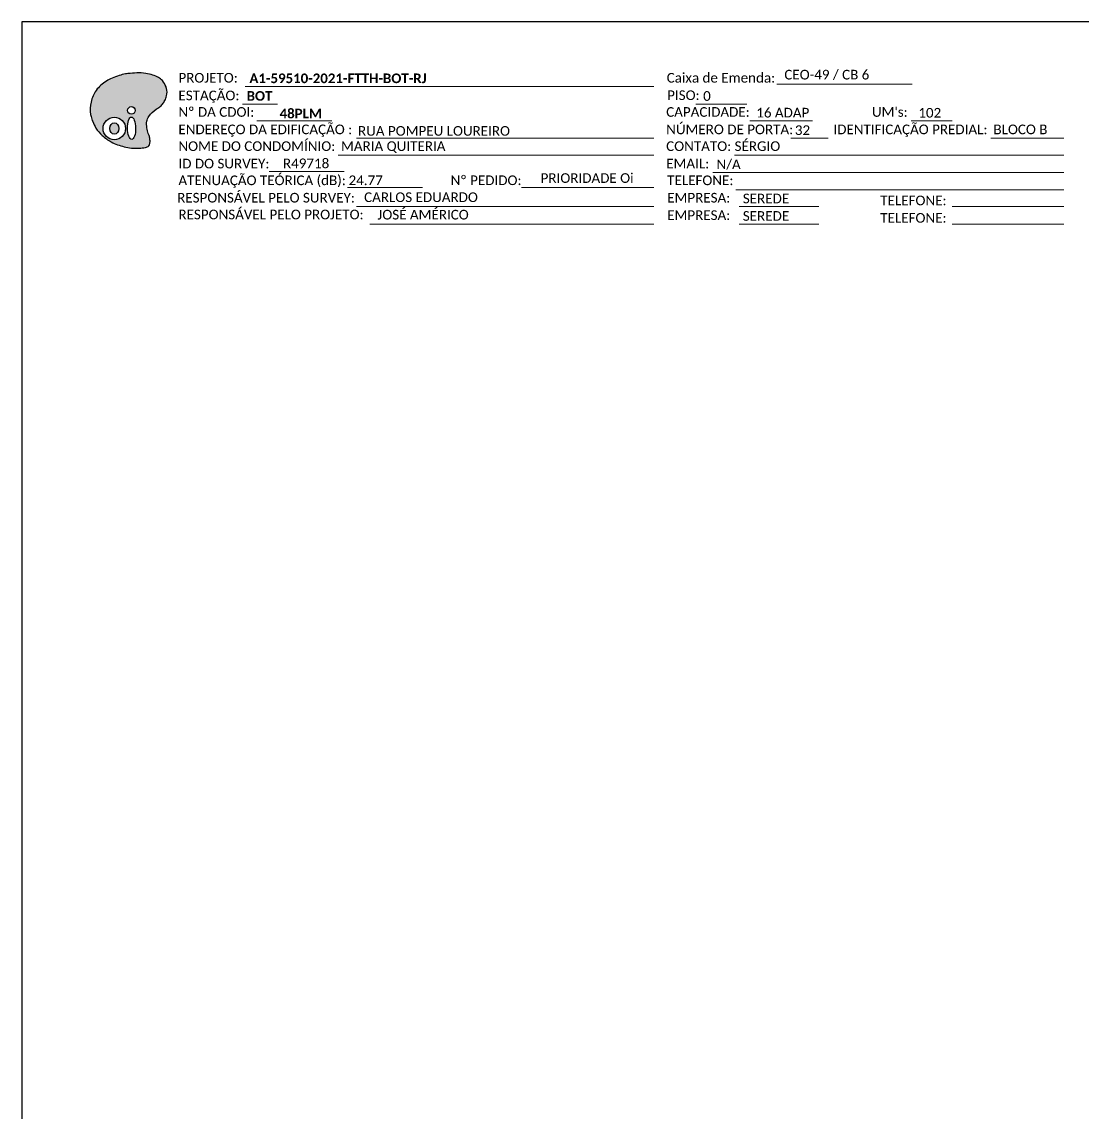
# Model space of a CAD drawing. Header units: metres. Extents: x 10082 to 18317, y -227 to 2742.
# Drawn here: x 10081.8 to 10278.9, y 164.7 to 367.3 of the extents above; entities that cross this region are included whole.
import ezdxf
from ezdxf.enums import TextEntityAlignment as Align

# ---------------------------------------------------------------- set-up
doc = ezdxf.new("R2010")
doc.units = ezdxf.units.M
doc.header["$LTSCALE"] = 0.1
doc.header["$MEASUREMENT"] = 0
doc.styles.add('WMF-Calibri0', font='calibri.ttf')
doc.styles.add('WMF-Calibri1', font='calibrib.ttf')

# ---------------------------------------------------------------- blocks, each defined once
blk = doc.blocks.new('OI')
h = blk.add_hatch(color=40)
edge = h.paths.add_edge_path()
edge.add_spline(control_points=[(4.35, -0.67), (3.92, -0.99), (3.26, -1.5), (2.81, -2.59), (2.9, -3.5), (3.06, -4.27), (3.31, -4.85), (3.37, -5.39), (3.4, -5.88), (3.2, -6.4), (2.54, -6.61), (1.65, -6.63), (0.55, -6.67), (-0.56, -6.42), (-1.61, -6.14), (-2.77, -5.61), (-3.92, -4.77), (-4.89, -3.7), (-5.34, -2.65), (-5.6, -1.94), (-5.85, -0.96), (-5.71, 0.47), (-5.1, 2.02), (-4.14, 3.02), (-3.3, 3.61), (-2.37, 4.16), (-1.36, 4.44), (-0.56, 4.7), (0.79, 4.85), (2.24, 4.97), (3.79, 4.57), (4.67, 4.21), (5.44, 3.65), (5.76, 2.99), (6.03, 2.21), (6.01, 1.46), (5.72, 0.64), (5.31, 0.08), (4.88, -0.38), (4.51, -0.55), (4.35, -0.67)], knot_values=[0, 0, 0, 0, 1.60434, 2.417191, 3.427595, 4.282808, 4.776746, 5.304182, 5.888771, 6.258406, 6.858137, 7.79129, 8.986195, 10.124242, 11.187857, 12.242908, 13.953784, 15.414161, 16.515391, 17.349188, 17.675853, 19.552021, 21.515531, 22.568638, 23.63245, 24.621084, 25.782718, 26.745347, 27.142653, 29.870543, 31.004649, 31.921532, 32.709589, 33.801391, 34.042471, 35.192333, 35.971461, 36.628871, 37.254359, 37.836911, 37.836911, 37.836911, 37.836911], degree=3, periodic=0)
h.paths.add_polyline_path([(1.13, -0.87, -1), (-0.04, -0.87, -1)], flags=16)
edge = h.paths.add_edge_path(flags=16)
edge.add_ellipse((0.56, -3.59), major_axis=(-0.02, 1.71), ratio=0.361305, start_angle=0, end_angle=360)
h.paths.add_polyline_path([(-0.36, -3.62, -1), (-3.8, -3.62, -1)], flags=16)
edge = h.paths.add_edge_path(flags=0)
edge.add_ellipse((-2.08, -3.62), major_axis=(0, 0.885), ratio=0.758294, start_angle=0, end_angle=360)
at = {"color": 40}
for centre, radius in [((0.54, -0.87), 0.587), ((-2.08, -3.62), 1.72)]:
    blk.add_circle(centre, radius, dxfattribs=at)
blk.add_ellipse((-2.08, -3.62), major_axis=(0, 0.885), ratio=0.758294, start_param=-3.141592653589792, end_param=3.141592653589792, dxfattribs=at)
blk.add_ellipse((0.56, -3.59), major_axis=(-0.02, 1.71), ratio=0.361305, dxfattribs=at)
at = {"color": 40, "start_tangent": (-0.800898, -0.598801), "end_tangent": (-0.800898, -0.598801)}
blk.add_spline([(4.35, -0.67), (3.2, -1.78), (2.9, -2.54), (2.92, -3.55), (3.12, -4.38), (3.28, -4.85), (3.37, -5.37), (3.35, -5.95), (3.2, -6.29), (2.66, -6.55), (1.73, -6.63), (0.54, -6.62), (-0.58, -6.41), (-1.6, -6.11), (-2.56, -5.67), (-3.95, -4.67), (-4.89, -3.56), (-5.37, -2.56), (-5.64, -1.78), (-5.72, -1.46), (-5.63, 0.42), (-4.84, 2.22), (-4.13, 2.99), (-3.27, 3.62), (-2.4, 4.09), (-1.3, 4.47), (-0.37, 4.72), (0.02, 4.77), (2.75, 4.8), (3.85, 4.53), (4.69, 4.16), (5.31, 3.68), (5.85, 2.73), (5.93, 2.5), (5.94, 1.35), (5.67, 0.62), (5.29, 0.08), (4.84, -0.36), (4.35, -0.67)], degree=3, dxfattribs=at)

msp = doc.modelspace()

# ---------------------------------------------------------------- linework, layer by layer
msp.add_lwpolyline([(10081.8, -226.73), (10920.37, -226.73), (10920.37, 367.27), (10081.8, 367.27), (10081.8, -226.73)])
at = {"color": 7, "lineweight": 0}
for points in [[(10123.31, 355.23), (10199.28, 355.23)], [(10222.12, 355.72), (10247.25, 355.72)], [(10122.79, 351.95), (10129.34, 351.95)], [(10207.08, 352), (10216.56, 352)], [(10125.46, 348.88), (10139.4, 348.88)], [(10217.13, 348.88), (10228.74, 348.88)], [(10247.07, 348.88), (10254.73, 348.88)], [(10144.02, 345.65), (10199.28, 345.65)], [(10224.71, 345.65), (10231.66, 345.65)], [(10261.88, 345.65), (10275.44, 345.65)], [(10140.61, 342.53), (10199.28, 342.53)], [(10214.24, 342.53), (10275.47, 342.53)], [(10127.77, 339.47), (10141.72, 339.47)], [(10210.2, 339.3), (10275.47, 339.3)], [(10142.31, 336.5), (10156.25, 336.5)], [(10174.64, 336.51), (10199.14, 336.51)], [(10175.14, 336.51), (10199.29, 336.51)], [(10214.49, 336.06), (10275.47, 336.06)], [(10144.02, 332.95), (10199.28, 332.95)], [(10215.1, 332.95), (10229.9, 332.95)], [(10254.7, 332.95), (10275.47, 332.95)], [(10146.51, 329.71), (10199.28, 329.71)], [(10215.1, 329.71), (10229.9, 329.71)], [(10254.7, 329.71), (10275.47, 329.71)]]:
    msp.add_lwpolyline(points, dxfattribs=at)

# ---------------------------------------------------------------- block references
at = {"color": 7, "xscale": 1.213923925163963, "yscale": 1.213923925162816, "zscale": 1.213923925163967, "rotation": 0.1532896023305154}
msp.add_blockref('OI', (10101.51, 351.86), dxfattribs=at)

# ---------------------------------------------------------------- texts
at = {"color": 7, "lineweight": 0, "style": 'WMF-Calibri0'}
for s, height, p in [('PROJETO:', 1.793, (10110.91, 355.98)), ('Caixa de Emenda:', 1.7927, (10201.66, 355.98)), ('ESTAÇÃO:', 1.793, (10110.91, 352.7)), ('PISO:', 1.793, (10201.74, 352.74)), ('Nº DA CDOI:', 1.7927, (10110.91, 349.63)), ('CAPACIDADE:', 1.7927, (10201.56, 349.63)), ("UM's:", 1.793, (10239.8, 349.63)), ('ENDEREÇO DA EDIFICAÇÃO :', 1.7927, (10110.91, 346.39)), ('NÚMERO DE PORTA:', 1.7927, (10201.56, 346.39)), ('IDENTIFICAÇÃO PREDIAL:', 1.7927, (10232.64, 346.39)), ('BLOCO B', 1.793, (10262.38, 346.39)), ('NOME DO CONDOMÍNIO:', 1.7927, (10110.91, 343.28)), ('MARIA QUITERIA', 1.7927, (10141.12, 343.28)), ('CONTATO: SÉRGIO', 1.7927, (10201.56, 343.28)), ('ID DO SURVEY:', 1.7927, (10110.91, 340.04)), ('EMAIL:', 1.793, (10201.56, 340.04)), ('ATENUAÇÃO TEÓRICA (dB):', 1.7927, (10110.91, 336.93)), ('24.77', 1.793, (10142.53, 336.93)), ('Nº PEDIDO:', 1.793, (10161.5, 336.94)), ('TELEFONE:  ', 1.7927, (10201.74, 336.93)), ('RESPONSÁVEL PELO SURVEY:', 1.7927, (10110.67, 333.7)), ('EMPRESA:', 1.793, (10201.74, 333.7)), ('TELEFONE:', 1.793, (10241.34, 333.19)), ('RESPONSÁVEL PELO PROJETO:', 1.7927, (10110.91, 330.58)), ('EMPRESA:', 1.793, (10201.74, 330.46)), ('TELEFONE:', 1.793, (10241.34, 329.95))]:
    msp.add_text(s, height=height, dxfattribs=at).set_placement(p)
at = {"linetype": 'Continuous', "style": 'WMF-Calibri1'}
msp.add_text('A1-59510-2021-FTTH-BOT-RJ', height=1.7927, dxfattribs=at).set_placement((10124.1, 355.88))
at = {"color": 7, "linetype": 'Continuous'}
for s, height, style, p in [('CEO-49 / CB 6', 1.7927, 'WMF-Calibri0', (10223.52, 356.56)), ('BOT', 1.793, 'WMF-Calibri1', (10123.59, 352.61)), ('0', 1.79, 'WMF-Calibri0', (10208.43, 352.6)), ('16 ADAP', 1.793, 'WMF-Calibri0', (10218.3, 349.5)), ('102', 1.793, 'WMF-Calibri0', (10248.42, 349.48)), ('RUA POMPEU LOUREIRO', 1.7927, 'WMF-Calibri0', (10144.29, 346.11)), ('32', 1.793, 'WMF-Calibri0', (10225.47, 346.25)), ('R49718', 1.793, 'WMF-Calibri0', (10130.34, 340.08)), ('N/A', 1.793, 'WMF-Calibri0', (10210.91, 339.9)), ('CARLOS EDUARDO', 1.7927, 'WMF-Calibri0', (10145.42, 333.79)), ('SEREDE', 1.793, 'WMF-Calibri0', (10215.8, 333.55)), ('JOSÉ AMÉRICO', 1.7927, 'WMF-Calibri0', (10147.91, 330.55)), ('SEREDE', 1.793, 'WMF-Calibri0', (10215.8, 330.31))]:
    msp.add_text(s, height=height, dxfattribs=dict(at, style=style)).set_placement(p)
at = {"color": 7, "linetype": 'Continuous', "style": 'WMF-Calibri1'}
msp.add_text('48PLM', height=1.793, dxfattribs=at).set_placement((10133.64, 349.34), align=Align.CENTER)
at = {"color": 7, "style": 'WMF-Calibri0'}
msp.add_text('PRIORIDADE Oi', height=1.7927, dxfattribs=at).set_placement((10178.22, 337.35))

doc.saveas('drawing.dxf')
